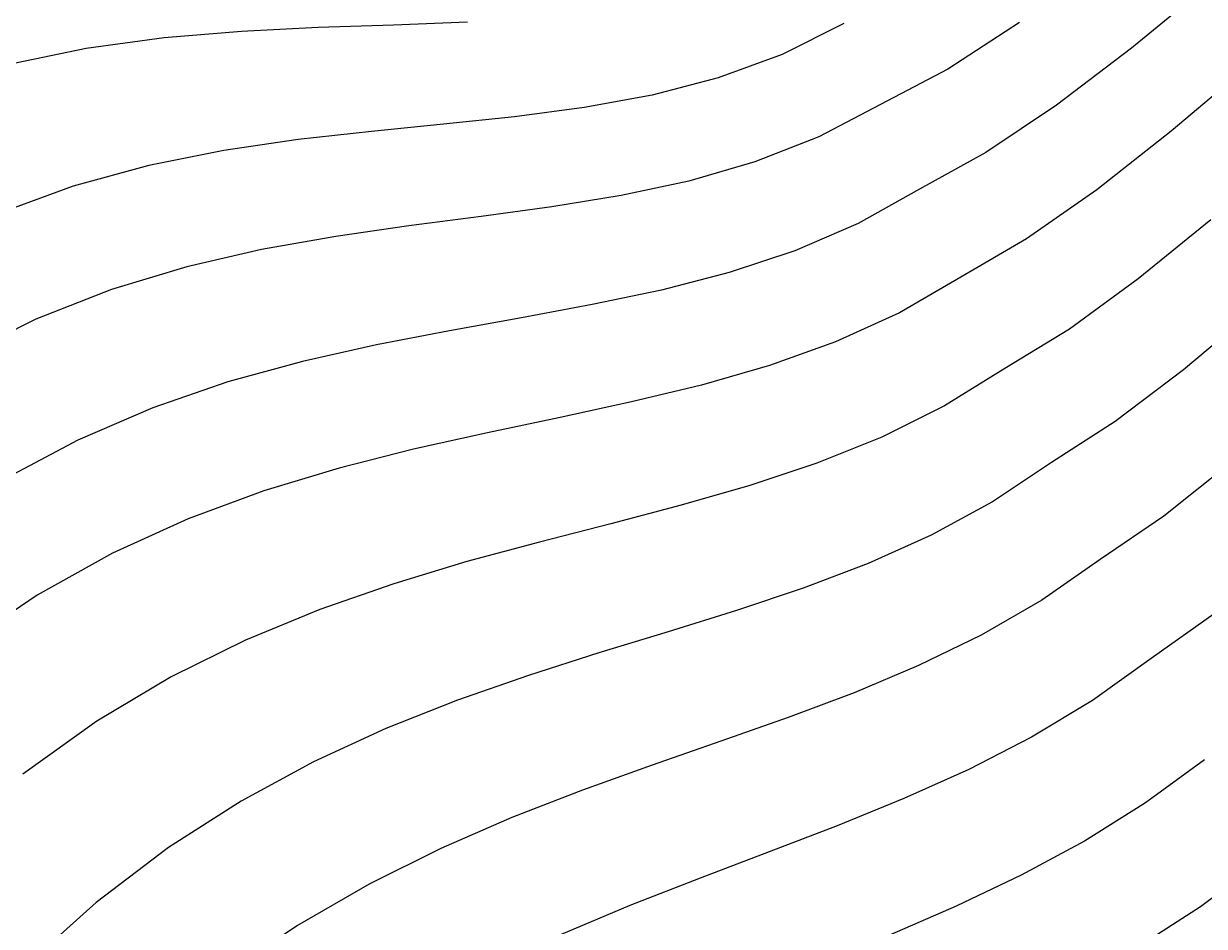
# Model space of a CAD drawing. Extents: x -607 to 1285, y -867 to 355.
# Drawn here: x -167.2 to 70.9, y -53.5 to 128.6 of the extents above; entities that cross this region are included whole.
import ezdxf

# ---------------------------------------------------------------- set-up
doc = ezdxf.new("R2010")
doc.units = 0
for name, color, linetype in [('0_2500', 7, 'CONTINUOUS'), ('0_2501', 7, 'CONTINUOUS'), ('0_2502', 7, 'CONTINUOUS'), ('0_2503', 7, 'CONTINUOUS'), ('0_2504', 7, 'CONTINUOUS'), ('0_2505', 7, 'CONTINUOUS'), ('0_2599', 7, 'CONTINUOUS'), ('0_2600', 7, 'CONTINUOUS'), ('0_2601', 7, 'CONTINUOUS'), ('0_2602', 7, 'CONTINUOUS'), ('0_2603', 7, 'CONTINUOUS'), ('0_2604', 7, 'CONTINUOUS'), ('0_2605', 7, 'CONTINUOUS'), ('0_2606', 7, 'CONTINUOUS'), ('0_2607', 7, 'CONTINUOUS'), ('0_2608', 7, 'CONTINUOUS'), ('0_2609', 7, 'CONTINUOUS'), ('0_2610', 7, 'CONTINUOUS'), ('0_2703', 7, 'CONTINUOUS'), ('0_2704', 7, 'CONTINUOUS'), ('0_2705', 7, 'CONTINUOUS'), ('0_2706', 7, 'CONTINUOUS'), ('0_2707', 7, 'CONTINUOUS'), ('0_2708', 7, 'CONTINUOUS'), ('0_2709', 7, 'CONTINUOUS'), ('0_2710', 7, 'CONTINUOUS'), ('0_2711', 7, 'CONTINUOUS'), ('0_2712', 7, 'CONTINUOUS'), ('0_2713', 7, 'CONTINUOUS'), ('0_2714', 7, 'CONTINUOUS'), ('0_2715', 7, 'CONTINUOUS'), ('0_2804', 7, 'CONTINUOUS'), ('0_2805', 7, 'CONTINUOUS'), ('0_2806', 7, 'CONTINUOUS'), ('0_2807', 7, 'CONTINUOUS'), ('0_2808', 7, 'CONTINUOUS'), ('0_2809', 7, 'CONTINUOUS'), ('0_2810', 7, 'CONTINUOUS'), ('0_2811', 7, 'CONTINUOUS'), ('0_2812', 7, 'CONTINUOUS'), ('0_2813', 7, 'CONTINUOUS'), ('0_2814', 7, 'CONTINUOUS'), ('0_2815', 7, 'CONTINUOUS'), ('0_2816', 7, 'CONTINUOUS'), ('0_2817', 7, 'CONTINUOUS'), ('0_2818', 7, 'CONTINUOUS'), ('0_2905', 7, 'CONTINUOUS'), ('0_2906', 7, 'CONTINUOUS'), ('0_2907', 7, 'CONTINUOUS'), ('0_2908', 7, 'CONTINUOUS'), ('0_2909', 7, 'CONTINUOUS'), ('0_2910', 7, 'CONTINUOUS'), ('0_2911', 7, 'CONTINUOUS'), ('0_2912', 7, 'CONTINUOUS'), ('0_2913', 7, 'CONTINUOUS'), ('0_2914', 7, 'CONTINUOUS'), ('0_2915', 7, 'CONTINUOUS'), ('0_2916', 7, 'CONTINUOUS'), ('0_2917', 7, 'CONTINUOUS'), ('0_2918', 7, 'CONTINUOUS'), ('0_2919', 7, 'CONTINUOUS'), ('0_2920', 7, 'CONTINUOUS'), ('0_2921', 7, 'CONTINUOUS'), ('0_2922', 7, 'CONTINUOUS'), ('0_3009', 7, 'CONTINUOUS'), ('0_3010', 7, 'CONTINUOUS'), ('0_3011', 7, 'CONTINUOUS'), ('0_3012', 7, 'CONTINUOUS'), ('0_3013', 7, 'CONTINUOUS'), ('0_3014', 7, 'CONTINUOUS'), ('0_3015', 7, 'CONTINUOUS'), ('0_3016', 7, 'CONTINUOUS'), ('0_3017', 7, 'CONTINUOUS'), ('0_3018', 7, 'CONTINUOUS'), ('0_3019', 7, 'CONTINUOUS'), ('0_3020', 7, 'CONTINUOUS'), ('0_3021', 7, 'CONTINUOUS'), ('0_3022', 7, 'CONTINUOUS'), ('0_3023', 7, 'CONTINUOUS'), ('0_3024', 7, 'CONTINUOUS'), ('0_3025', 7, 'CONTINUOUS'), ('0_3026', 7, 'CONTINUOUS'), ('0_3114', 7, 'CONTINUOUS'), ('0_3115', 7, 'CONTINUOUS'), ('0_3116', 7, 'CONTINUOUS'), ('0_3117', 7, 'CONTINUOUS'), ('0_3118', 7, 'CONTINUOUS'), ('0_3119', 7, 'CONTINUOUS'), ('0_3120', 7, 'CONTINUOUS'), ('0_3121', 7, 'CONTINUOUS'), ('0_3122', 7, 'CONTINUOUS'), ('0_3123', 7, 'CONTINUOUS'), ('0_3124', 7, 'CONTINUOUS'), ('0_3125', 7, 'CONTINUOUS'), ('0_3126', 7, 'CONTINUOUS'), ('0_3127', 7, 'CONTINUOUS'), ('0_3128', 7, 'CONTINUOUS'), ('0_3129', 7, 'CONTINUOUS'), ('0_3130', 7, 'CONTINUOUS'), ('0_3131', 7, 'CONTINUOUS'), ('0_3218', 7, 'CONTINUOUS'), ('0_3219', 7, 'CONTINUOUS'), ('0_3220', 7, 'CONTINUOUS'), ('0_3221', 7, 'CONTINUOUS'), ('0_3222', 7, 'CONTINUOUS'), ('0_3223', 7, 'CONTINUOUS'), ('0_3224', 7, 'CONTINUOUS'), ('0_3225', 7, 'CONTINUOUS'), ('0_3226', 7, 'CONTINUOUS'), ('0_3227', 7, 'CONTINUOUS'), ('0_3228', 7, 'CONTINUOUS'), ('0_3229', 7, 'CONTINUOUS'), ('0_3230', 7, 'CONTINUOUS'), ('0_3231', 7, 'CONTINUOUS'), ('0_3232', 7, 'CONTINUOUS'), ('0_3233', 7, 'CONTINUOUS'), ('0_3323', 7, 'CONTINUOUS'), ('0_3324', 7, 'CONTINUOUS'), ('0_3325', 7, 'CONTINUOUS'), ('0_3326', 7, 'CONTINUOUS'), ('0_3327', 7, 'CONTINUOUS'), ('0_3328', 7, 'CONTINUOUS'), ('0_3329', 7, 'CONTINUOUS'), ('0_3330', 7, 'CONTINUOUS'), ('0_3331', 7, 'CONTINUOUS'), ('0_3332', 7, 'CONTINUOUS'), ('0_3333', 7, 'CONTINUOUS'), ('0_3428', 7, 'CONTINUOUS'), ('0_3429', 7, 'CONTINUOUS'), ('0_3430', 7, 'CONTINUOUS'), ('0_3431', 7, 'CONTINUOUS'), ('0_3432', 7, 'CONTINUOUS'), ('0_3433', 7, 'CONTINUOUS'), ('0_3533', 7, 'CONTINUOUS'), ('0_3534', 7, 'CONTINUOUS')]:
    doc.layers.add(name, color=color, linetype=linetype)

msp = doc.modelspace()

# ---------------------------------------------------------------- linework, layer by layer
at = {"layer": '0_2500'}
msp.add_polyline3d([(-77.698, 128.9139, -2679.9421), (-92.6214, 128.3041, -2667.881)], dxfattribs=at)
at = {"layer": '0_2501'}
msp.add_polyline3d([(-92.6214, 128.3041, -2667.881), (-107.8134, 127.7764, -2655.533)], dxfattribs=at)
at = {"layer": '0_2502'}
msp.add_polyline3d([(-107.8134, 127.7764, -2655.533), (-123.2312, 127.0203, -2643.1667)], dxfattribs=at)
at = {"layer": '0_2503'}
msp.add_polyline3d([(-123.2312, 127.0203, -2643.1667), (-138.8324, 125.7247, -2631.0508)], dxfattribs=at)
at = {"layer": '0_2504'}
msp.add_polyline3d([(-138.8324, 125.7247, -2631.0508), (-154.5742, 123.5791, -2619.4536)], dxfattribs=at)
at = {"layer": '0_2505'}
msp.add_polyline3d([(-154.5742, 123.5791, -2619.4536), (-170.414, 120.2727, -2608.6438)], dxfattribs=at)
at = {"layer": '0_2599'}
msp.add_polyline3d([(-1.7669, 128.5908, -2701.1592), (-14.2398, 122.3356, -2695.221)], dxfattribs=at)
at = {"layer": '0_2600'}
msp.add_polyline3d([(-14.2398, 122.3356, -2695.221), (-27.1544, 117.6248, -2687.6843)], dxfattribs=at)
at = {"layer": '0_2601'}
msp.add_polyline3d([(-27.1544, 117.6248, -2687.6843), (-40.4734, 114.1621, -2678.815)], dxfattribs=at)
at = {"layer": '0_2602'}
msp.add_polyline3d([(-40.4734, 114.1621, -2678.815), (-54.1599, 111.6511, -2668.878)], dxfattribs=at)
at = {"layer": '0_2603'}
msp.add_polyline3d([(-54.1599, 111.6511, -2668.878), (-68.1769, 109.7955, -2658.138)], dxfattribs=at)
at = {"layer": '0_2604'}
msp.add_polyline3d([(-68.1769, 109.7955, -2658.138), (-82.4873, 108.2989, -2646.8606)], dxfattribs=at)
at = {"layer": '0_2605'}
msp.add_polyline3d([(-82.4873, 108.2989, -2646.8606), (-97.0541, 106.8649, -2635.311)], dxfattribs=at)
at = {"layer": '0_2606'}
msp.add_polyline3d([(-97.0541, 106.8649, -2635.311), (-111.8402, 105.1973, -2623.7542)], dxfattribs=at)
at = {"layer": '0_2607'}
msp.add_polyline3d([(-111.8402, 105.1973, -2623.7542), (-126.8087, 102.9996, -2612.455)], dxfattribs=at)
at = {"layer": '0_2608'}
msp.add_polyline3d([(-126.8087, 102.9996, -2612.455), (-141.9224, 99.9756, -2601.679)], dxfattribs=at)
at = {"layer": '0_2609'}
msp.add_polyline3d([(-141.9224, 99.9756, -2601.679), (-157.1444, 95.8289, -2591.6912)], dxfattribs=at)
at = {"layer": '0_2610'}
msp.add_polyline3d([(-157.1444, 95.8289, -2591.6912), (-172.4376, 90.2631, -2582.7568)], dxfattribs=at)
at = {"layer": '0_2703'}
msp.add_polyline3d([(5.5866, 112.2922, -2676.7585), (-6.8522, 105.7382, -2670.9224)], dxfattribs=at)
at = {"layer": '0_2704'}
msp.add_polyline3d([(-6.8522, 105.7382, -2670.9224), (-19.7344, 100.6852, -2663.4482)], dxfattribs=at)
at = {"layer": '0_2705'}
msp.add_polyline3d([(-19.7344, 100.6852, -2663.4482), (-33.0228, 96.8436, -2654.6084)], dxfattribs=at)
at = {"layer": '0_2706'}
msp.add_polyline3d([(-33.0228, 96.8436, -2654.6084), (-46.6797, 93.9236, -2644.6755)], dxfattribs=at)
at = {"layer": '0_2707'}
msp.add_polyline3d([(-46.6797, 93.9236, -2644.6755), (-60.6677, 91.636, -2633.9226)], dxfattribs=at)
at = {"layer": '0_2708'}
msp.add_polyline3d([(-60.6677, 91.636, -2633.9226), (-74.9492, 89.6908, -2622.6218)], dxfattribs=at)
at = {"layer": '0_2709'}
msp.add_polyline3d([(-74.9492, 89.6908, -2622.6218), (-89.4868, 87.7986, -2611.0461)], dxfattribs=at)
at = {"layer": '0_2710'}
msp.add_polyline3d([(-89.4868, 87.7986, -2611.0461), (-104.2428, 85.6699, -2599.4683)], dxfattribs=at)
at = {"layer": '0_2711'}
msp.add_polyline3d([(-104.2428, 85.6699, -2599.4683), (-119.1799, 83.0148, -2588.1604)], dxfattribs=at)
at = {"layer": '0_2712'}
msp.add_polyline3d([(-119.1799, 83.0148, -2588.1604), (-134.2605, 79.5439, -2577.3955)], dxfattribs=at)
at = {"layer": '0_2713'}
msp.add_polyline3d([(-134.2605, 79.5439, -2577.3955), (-149.447, 74.9676, -2567.4463)], dxfattribs=at)
at = {"layer": '0_2714'}
msp.add_polyline3d([(-149.447, 74.9676, -2567.4463), (-164.7021, 68.9963, -2558.585)], dxfattribs=at)
at = {"layer": '0_2715'}
msp.add_polyline3d([(-164.7021, 68.9963, -2558.585), (-179.9882, 61.3403, -2551.0847)], dxfattribs=at)
at = {"layer": '0_2804'}
msp.add_polyline3d([(33.6449, 128.8237, -2688.4824), (19.1427, 119.3936, -2683.1528)], dxfattribs=at)
at = {"layer": '0_2805'}
msp.add_polyline3d([(19.1427, 119.3936, -2683.1528), (5.5865, 112.2925, -2676.7583)], dxfattribs=at)
at = {"layer": '0_2806'}
msp.add_polyline3d([(13.4525, 95.2314, -2653.383), (1.1169, 88.3127, -2647.7832)], dxfattribs=at)
at = {"layer": '0_2807'}
msp.add_polyline3d([(1.1169, 88.3127, -2647.7832), (-11.6901, 82.7953, -2640.5288)], dxfattribs=at)
at = {"layer": '0_2808'}
msp.add_polyline3d([(-11.6901, 82.7953, -2640.5288), (-24.9257, 78.4062, -2631.8965)], dxfattribs=at)
at = {"layer": '0_2809'}
msp.add_polyline3d([(-24.9257, 78.4062, -2631.8965), (-38.5471, 74.8722, -2622.1626)], dxfattribs=at)
at = {"layer": '0_2810'}
msp.add_polyline3d([(-38.5471, 74.8722, -2622.1626), (-52.5114, 71.9205, -2611.6033)], dxfattribs=at)
at = {"layer": '0_2811'}
msp.add_polyline3d([(-52.5114, 71.9205, -2611.6033), (-66.7759, 69.2777, -2600.4946)], dxfattribs=at)
at = {"layer": '0_2812'}
msp.add_polyline3d([(-66.7759, 69.2777, -2600.4946), (-81.2977, 66.671, -2589.1135)], dxfattribs=at)
at = {"layer": '0_2813'}
msp.add_polyline3d([(-81.2977, 66.671, -2589.1135), (-96.034, 63.8275, -2577.7356)], dxfattribs=at)
at = {"layer": '0_2814'}
msp.add_polyline3d([(-96.034, 63.8275, -2577.7356), (-110.9419, 60.4739, -2566.6377)], dxfattribs=at)
at = {"layer": '0_2815'}
msp.add_polyline3d([(-110.9419, 60.4739, -2566.6377), (-125.9788, 56.3372, -2556.0957)], dxfattribs=at)
at = {"layer": '0_2816'}
msp.add_polyline3d([(-125.9788, 56.3372, -2556.0957), (-141.1017, 51.1445, -2546.3862)], dxfattribs=at)
at = {"layer": '0_2817'}
msp.add_polyline3d([(-141.1017, 51.1445, -2546.3862), (-156.2678, 44.6226, -2537.7854)], dxfattribs=at)
at = {"layer": '0_2818'}
msp.add_polyline3d([(-156.2678, 44.6226, -2537.7854), (-171.4343, 36.4985, -2530.5696)], dxfattribs=at)
at = {"layer": '0_2905'}
msp.add_polyline3d([(72.0472, 136.6636, -2672.575), (56.2213, 123.6657, -2668.9543)], dxfattribs=at)
at = {"layer": '0_2906'}
msp.add_polyline3d([(56.2213, 123.6657, -2668.9543), (41.0969, 112.1746, -2664.6892)], dxfattribs=at)
at = {"layer": '0_2907'}
msp.add_polyline3d([(41.0969, 112.1746, -2664.6892), (26.7989, 102.5701, -2659.569)], dxfattribs=at)
at = {"layer": '0_2908'}
msp.add_polyline3d([(26.7989, 102.5701, -2659.569), (13.4526, 95.2316, -2653.383)], dxfattribs=at)
at = {"layer": '0_2909'}
msp.add_polyline3d([(21.8224, 77.4655, -2631.0686), (9.4319, 70.2757, -2625.4888)], dxfattribs=at)
at = {"layer": '0_2910'}
msp.add_polyline3d([(9.4319, 70.2757, -2625.4888), (-3.4534, 64.4281, -2618.2085)], dxfattribs=at)
at = {"layer": '0_2911'}
msp.add_polyline3d([(-3.4534, 64.4281, -2618.2085), (-16.7867, 59.6592, -2609.5127)], dxfattribs=at)
at = {"layer": '0_2912'}
msp.add_polyline3d([(-16.7867, 59.6592, -2609.5127), (-30.5212, 55.7056, -2599.6853)], dxfattribs=at)
at = {"layer": '0_2913'}
msp.add_polyline3d([(-30.5212, 55.7056, -2599.6853), (-44.61, 52.3038, -2589.0115)], dxfattribs=at)
at = {"layer": '0_2914'}
msp.add_polyline3d([(-44.61, 52.3038, -2589.0115), (-59.0064, 49.1907, -2577.7756)], dxfattribs=at)
at = {"layer": '0_2915'}
msp.add_polyline3d([(-59.0064, 49.1907, -2577.7756), (-73.6635, 46.1027, -2566.2622)], dxfattribs=at)
at = {"layer": '0_2916'}
msp.add_polyline3d([(-73.6635, 46.1027, -2566.2622), (-88.5347, 42.7763, -2554.7559)], dxfattribs=at)
at = {"layer": '0_2917'}
msp.add_polyline3d([(-88.5347, 42.7763, -2554.7559), (-103.573, 38.9484, -2543.5413)], dxfattribs=at)
at = {"layer": '0_2918'}
msp.add_polyline3d([(-103.573, 38.9484, -2543.5413), (-118.7317, 34.3554, -2532.903)], dxfattribs=at)
at = {"layer": '0_2919'}
msp.add_polyline3d([(-118.7317, 34.3554, -2532.903), (-133.9639, 28.7339, -2523.1257)], dxfattribs=at)
at = {"layer": '0_2920'}
msp.add_polyline3d([(-133.9639, 28.7339, -2523.1257), (-149.2229, 21.8207, -2514.494)], dxfattribs=at)
at = {"layer": '0_2921'}
msp.add_polyline3d([(-149.2229, 21.8207, -2514.494), (-164.4619, 13.3522, -2507.292)], dxfattribs=at)
at = {"layer": '0_2922'}
msp.add_polyline3d([(-164.4619, 13.3522, -2507.292), (-179.634, 3.0652, -2501.805)], dxfattribs=at)
at = {"layer": '0_3009'}
msp.add_polyline3d([(79.9253, 120.1735, -2649.0776), (64.2249, 106.8953, -2645.7874)], dxfattribs=at)
at = {"layer": '0_3010'}
msp.add_polyline3d([(64.2249, 106.8953, -2645.7874), (49.2241, 95.1032, -2641.8325)], dxfattribs=at)
at = {"layer": '0_3011'}
msp.add_polyline3d([(49.2241, 95.1032, -2641.8325), (35.0482, 85.1693, -2636.9978)], dxfattribs=at)
at = {"layer": '0_3012'}
msp.add_polyline3d([(35.0482, 85.1693, -2636.9978), (21.8223, 77.4656, -2631.0684)], dxfattribs=at)
at = {"layer": '0_3013'}
msp.add_polyline3d([(30.688, 59.0538, -2609.8477), (18.5052, 51.5017, -2604.6462)], dxfattribs=at)
at = {"layer": '0_3014'}
msp.add_polyline3d([(18.5052, 51.5017, -2604.6462), (5.8384, 45.2192, -2597.7446)], dxfattribs=at)
at = {"layer": '0_3015'}
msp.add_polyline3d([(5.8384, 45.2192, -2597.7446), (-7.2668, 39.9546, -2589.429)], dxfattribs=at)
at = {"layer": '0_3016'}
msp.add_polyline3d([(-7.2668, 39.9546, -2589.429), (-20.765, 35.4561, -2579.9849)], dxfattribs=at)
at = {"layer": '0_3017'}
msp.add_polyline3d([(-20.765, 35.4561, -2579.9849), (-34.6104, 31.4721, -2569.6982)], dxfattribs=at)
at = {"layer": '0_3018'}
msp.add_polyline3d([(-34.6104, 31.4721, -2569.6982), (-48.7576, 27.751, -2558.8545)], dxfattribs=at)
at = {"layer": '0_3019'}
msp.add_polyline3d([(-48.7576, 27.751, -2558.8545), (-63.1609, 24.0411, -2547.7397)], dxfattribs=at)
at = {"layer": '0_3020'}
msp.add_polyline3d([(-63.1609, 24.0411, -2547.7397), (-77.7747, 20.0908, -2536.64)], dxfattribs=at)
at = {"layer": '0_3021'}
msp.add_polyline3d([(-77.7747, 20.0908, -2536.64), (-92.5536, 15.6483, -2525.8403)], dxfattribs=at)
at = {"layer": '0_3022'}
msp.add_polyline3d([(-92.5536, 15.6483, -2525.8403), (-107.4518, 10.4622, -2515.627)], dxfattribs=at)
at = {"layer": '0_3023'}
msp.add_polyline3d([(-107.4518, 10.4622, -2515.627), (-122.4238, 4.2805, -2506.2856)], dxfattribs=at)
at = {"layer": '0_3024'}
msp.add_polyline3d([(-122.4238, 4.2805, -2506.2856), (-137.424, -3.1482, -2498.1023)], dxfattribs=at)
at = {"layer": '0_3025'}
msp.add_polyline3d([(-137.424, -3.1482, -2498.1023), (-152.4069, -12.0756, -2491.3623)], dxfattribs=at)
at = {"layer": '0_3026'}
msp.add_polyline3d([(-152.4069, -12.0756, -2491.3623), (-167.3268, -22.7534, -2486.3516)], dxfattribs=at)
at = {"layer": '0_3114'}
msp.add_polyline3d([(72.2041, 89.055, -2623.5151), (57.5472, 77.1072, -2619.9802)], dxfattribs=at)
at = {"layer": '0_3115'}
msp.add_polyline3d([(57.5472, 77.1072, -2619.9802), (43.6697, 66.9853, -2615.5005)], dxfattribs=at)
at = {"layer": '0_3116'}
msp.add_polyline3d([(43.6697, 66.9853, -2615.5005), (30.688, 59.0536, -2609.848)], dxfattribs=at)
at = {"layer": '0_3117'}
msp.add_polyline3d([(40.0386, 40.0556, -2589.7498), (28.1559, 32.1506, -2585.05)], dxfattribs=at)
at = {"layer": '0_3118'}
msp.add_polyline3d([(28.1559, 32.1506, -2585.05), (15.8237, 25.4572, -2578.6646)], dxfattribs=at)
at = {"layer": '0_3119'}
msp.add_polyline3d([(15.8237, 25.4572, -2578.6646), (3.0825, 19.7331, -2570.8782)], dxfattribs=at)
at = {"layer": '0_3120'}
msp.add_polyline3d([(3.0825, 19.7331, -2570.8782), (-10.0275, 14.7355, -2561.9753)], dxfattribs=at)
at = {"layer": '0_3121'}
msp.add_polyline3d([(-10.0275, 14.7355, -2561.9753), (-23.4658, 10.2221, -2552.2417)], dxfattribs=at)
at = {"layer": '0_3122'}
msp.add_polyline3d([(-23.4658, 10.2221, -2552.2417), (-37.1918, 5.9502, -2541.962)], dxfattribs=at)
at = {"layer": '0_3123'}
msp.add_polyline3d([(-37.1918, 5.9502, -2541.962), (-51.1652, 1.6774, -2531.421)], dxfattribs=at)
at = {"layer": '0_3124'}
msp.add_polyline3d([(-51.1652, 1.6774, -2531.421), (-65.3456, -2.8389, -2520.9038)], dxfattribs=at)
at = {"layer": '0_3125'}
msp.add_polyline3d([(-65.3456, -2.8389, -2520.9038), (-79.6924, -7.8412, -2510.6953)], dxfattribs=at)
at = {"layer": '0_3126'}
msp.add_polyline3d([(-79.6924, -7.8412, -2510.6953), (-94.1654, -13.5721, -2501.0806)], dxfattribs=at)
at = {"layer": '0_3127'}
msp.add_polyline3d([(-94.1654, -13.5721, -2501.0806), (-108.7241, -20.274, -2492.3445)], dxfattribs=at)
at = {"layer": '0_3128'}
msp.add_polyline3d([(-108.7241, -20.274, -2492.3445), (-123.3279, -28.1895, -2484.772)], dxfattribs=at)
at = {"layer": '0_3129'}
msp.add_polyline3d([(-123.3279, -28.1895, -2484.772), (-137.9366, -37.5612, -2478.648)], dxfattribs=at)
at = {"layer": '0_3130'}
msp.add_polyline3d([(-137.9366, -37.5612, -2478.648), (-152.5096, -48.6315, -2474.2576)], dxfattribs=at)
at = {"layer": '0_3131'}
msp.add_polyline3d([(-152.5096, -48.6315, -2474.2576), (-167.0066, -61.6431, -2471.8857)], dxfattribs=at)
at = {"layer": '0_3218'}
msp.add_polyline3d([(81.1893, 70.9728, -2602.489), (66.6542, 58.7529, -2599.2866)], dxfattribs=at)
at = {"layer": '0_3219'}
msp.add_polyline3d([(66.6542, 58.7529, -2599.2866), (52.8985, 48.3284, -2595.1174)], dxfattribs=at)
at = {"layer": '0_3220'}
msp.add_polyline3d([(52.8985, 48.3284, -2595.1174), (40.0386, 40.0555, -2589.7498)], dxfattribs=at)
at = {"layer": '0_3221'}
msp.add_polyline3d([(49.8644, 20.5326, -2570.8018), (38.1028, 12.3319, -2566.392)], dxfattribs=at)
at = {"layer": '0_3222'}
msp.add_polyline3d([(38.1028, 12.3319, -2566.392), (25.893, 5.2753, -2560.288)], dxfattribs=at)
at = {"layer": '0_3223'}
msp.add_polyline3d([(25.893, 5.2753, -2560.288), (13.2756, -0.8687, -2552.7769)], dxfattribs=at)
at = {"layer": '0_3224'}
msp.add_polyline3d([(13.2756, -0.8687, -2552.7769), (0.2911, -6.3315, -2544.1462)], dxfattribs=at)
at = {"layer": '0_3225'}
msp.add_polyline3d([(0.2911, -6.3315, -2544.1462), (-13.0198, -11.3446, -2534.6833)], dxfattribs=at)
at = {"layer": '0_3226'}
msp.add_polyline3d([(-13.0198, -11.3446, -2534.6833), (-26.6166, -16.1395, -2524.6758)], dxfattribs=at)
at = {"layer": '0_3227'}
msp.add_polyline3d([(-26.6166, -16.1395, -2524.6758), (-40.4586, -20.9477, -2514.4111)], dxfattribs=at)
at = {"layer": '0_3228'}
msp.add_polyline3d([(-40.4586, -20.9477, -2514.4111), (-54.5051, -26.0004, -2504.1765)], dxfattribs=at)
at = {"layer": '0_3229'}
msp.add_polyline3d([(-54.5051, -26.0004, -2504.1765), (-68.7157, -31.5294, -2494.2595)], dxfattribs=at)
at = {"layer": '0_3230'}
msp.add_polyline3d([(-68.7157, -31.5294, -2494.2595), (-83.0496, -37.7658, -2484.9478)], dxfattribs=at)
at = {"layer": '0_3231'}
msp.add_polyline3d([(-83.0496, -37.7658, -2484.9478), (-97.4664, -44.9413, -2476.5283)], dxfattribs=at)
at = {"layer": '0_3232'}
msp.add_polyline3d([(-97.4664, -44.9413, -2476.5283), (-111.9254, -53.2874, -2469.2888)], dxfattribs=at)
at = {"layer": '0_3233'}
msp.add_polyline3d([(-111.9254, -53.2874, -2469.2888), (-126.3859, -63.0355, -2463.5168)], dxfattribs=at)
at = {"layer": '0_3323'}
msp.add_polyline3d([(76.3842, 40.1445, -2579.5696), (62.6833, 29.2709, -2575.817)], dxfattribs=at)
at = {"layer": '0_3324'}
msp.add_polyline3d([(62.6833, 29.2709, -2575.817), (49.8647, 20.5327, -2570.802)], dxfattribs=at)
at = {"layer": '0_3325'}
msp.add_polyline3d([(60.1532, 0.546, -2553.0278), (48.3445, -7.9136, -2548.7)], dxfattribs=at)
at = {"layer": '0_3326'}
msp.add_polyline3d([(48.3445, -7.9136, -2548.7), (36.0685, -15.2936, -2542.6445)], dxfattribs=at)
at = {"layer": '0_3327'}
msp.add_polyline3d([(36.0685, -15.2936, -2542.6445), (23.3689, -21.8151, -2535.1545)], dxfattribs=at)
at = {"layer": '0_3328'}
msp.add_polyline3d([(23.3689, -21.8151, -2535.1545), (10.2896, -27.6987, -2526.5244)], dxfattribs=at)
at = {"layer": '0_3329'}
msp.add_polyline3d([(10.2896, -27.6987, -2526.5244), (-3.1255, -33.1651, -2517.047)], dxfattribs=at)
at = {"layer": '0_3330'}
msp.add_polyline3d([(-3.1255, -33.1651, -2517.047), (-16.8326, -38.4354, -2507.0168)], dxfattribs=at)
at = {"layer": '0_3331'}
msp.add_polyline3d([(-16.8326, -38.4354, -2507.0168), (-30.7878, -43.7302, -2496.727)], dxfattribs=at)
at = {"layer": '0_3332'}
msp.add_polyline3d([(-30.7878, -43.7302, -2496.727), (-44.9471, -49.2703, -2486.4714)], dxfattribs=at)
at = {"layer": '0_3333'}
msp.add_polyline3d([(-44.9471, -49.2703, -2486.4714), (-59.2668, -55.2766, -2476.5435)], dxfattribs=at)
at = {"layer": '0_3428'}
msp.add_polyline3d([(72.8398, 9.6002, -2557.715), (60.1533, 0.546, -2553.0278)], dxfattribs=at)
at = {"layer": '0_3429'}
msp.add_polyline3d([(70.8921, -19.8413, -2536.4482), (59.0463, -28.5569, -2532.2183)], dxfattribs=at)
at = {"layer": '0_3430'}
msp.add_polyline3d([(59.0463, -28.5569, -2532.2183), (46.7268, -36.2435, -2526.2258)], dxfattribs=at)
at = {"layer": '0_3431'}
msp.add_polyline3d([(46.7268, -36.2435, -2526.2258), (33.9785, -43.1139, -2518.7715)], dxfattribs=at)
at = {"layer": '0_3432'}
msp.add_polyline3d([(33.9785, -43.1139, -2518.7715), (20.8463, -49.3807, -2510.155)], dxfattribs=at)
at = {"layer": '0_3433'}
msp.add_polyline3d([(20.8463, -49.3807, -2510.155), (7.375, -55.2564, -2500.6768)], dxfattribs=at)
at = {"layer": '0_3533'}
msp.add_polyline3d([(82.0682, -40.5655, -2521.0808), (70.1056, -49.5405, -2516.8599)], dxfattribs=at)
at = {"layer": '0_3534'}
msp.add_polyline3d([(70.1056, -49.5405, -2516.8599), (57.6537, -57.5389, -2510.8323)], dxfattribs=at)

doc.saveas('drawing.dxf')
